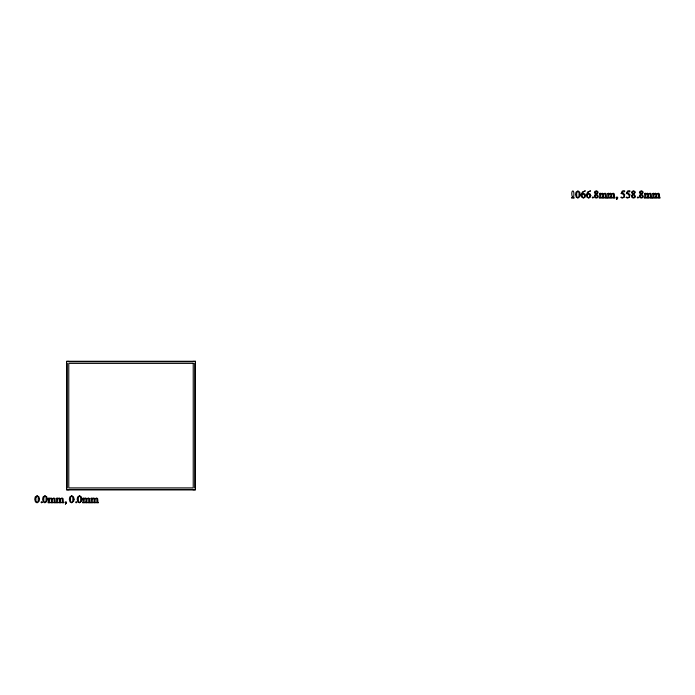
<?xml version="1.0" encoding="UTF-8"?>
<svg xmlns="http://www.w3.org/2000/svg" width="695" height="695" viewBox="0 0 695 695"><rect width="100%" height="100%" fill="white"/><g stroke="black" fill="none" stroke-linecap="round" stroke-linejoin="round"><path stroke-width="1.04" d="M66.65 361.774L67.172 361.261M195.347 361.774L194.826 361.261M66.65 363.381L67.172 363.381L67.172 487.89L66.65 487.89M195.347 363.381L194.826 363.381L194.826 487.89L195.347 487.89M66.65 489.436L67.172 489.949M195.347 489.436L194.826 489.949M193.219 361.261L193.219 361.774L68.779 361.774L68.779 361.261M193.219 489.949L193.219 489.436L68.779 489.436L68.779 489.949M35.931 497.403L35.931 501.243L37.156 502.546L38.19 501.721L38.303 497.359L37.122 495.978L35.931 497.403M43.776 497.403L43.776 501.243L45.01 502.546L46.035 501.721L46.148 497.359L44.966 495.978L43.776 497.403M70.508 497.403L70.516 501.243L71.741 502.546L72.767 501.721L72.879 497.359L71.698 495.978L70.508 497.403M78.353 497.403L78.361 501.243L79.586 502.546L80.611 501.721L80.724 497.359L79.543 495.978L78.353 497.403M576.702 192.628L576.711 196.477L577.936 197.771L578.961 196.954L579.074 192.593L577.893 191.212L576.702 192.628M51.465 501.512L51.326 502.363C48.902 502.972 54.853 502.972 52.438 502.372L52.29 499.123L53.419 498.497L54.158 498.914L54.123 502.407C51.795 502.928 57.572 502.928 55.261 502.424L54.948 498.619L53.845 497.95L52.194 498.836L51.091 497.95L49.458 498.767C50.309 497.021 46.687 498.828 48.537 498.741L48.433 502.468C46.244 502.911 51.977 502.893 49.632 502.442L49.501 499.114L50.031 498.671L51.361 499.001L51.465 501.512M59.596 501.512L59.466 502.363C57.042 502.972 62.993 502.972 60.578 502.372L60.43 499.123L61.551 498.497L62.298 498.914L62.263 502.407C59.935 502.928 65.704 502.928 63.401 502.424L63.08 498.619L61.985 497.95L60.335 498.836L59.223 497.95L57.598 498.767C58.441 497.021 54.818 498.828 56.677 498.741L56.573 502.468C54.384 502.911 60.109 502.893 57.772 502.442L57.633 499.114L58.171 498.671L59.492 499.001L59.596 501.512M86.041 501.512L85.902 502.363C83.487 502.972 89.429 502.972 87.014 502.372L86.875 499.123L87.996 498.497L88.734 498.914L88.699 502.407C86.371 502.928 92.148 502.928 89.837 502.424L89.525 498.619L88.421 497.95L86.771 498.836L85.667 497.95L84.034 498.767C84.886 497.021 81.263 498.828 83.113 498.741L83.009 502.468C80.82 502.911 86.554 502.893 84.217 502.442L84.078 499.114L84.608 498.671L85.937 499.001L86.041 501.512M94.173 501.512L94.042 502.363C91.618 502.972 97.569 502.972 95.154 502.372L95.007 499.123L96.127 498.497L96.874 498.914L96.84 502.407C94.511 502.928 100.288 502.928 97.978 502.424L97.656 498.619L96.562 497.95L94.911 498.836L93.799 497.95L92.174 498.767C93.026 497.021 89.403 498.828 91.254 498.741L91.149 502.468C88.96 502.911 94.685 502.893 92.348 502.442L92.218 499.114L92.748 498.671L94.077 499.001L94.173 501.512M602.695 196.746L602.565 197.597C600.141 198.205 606.092 198.197 603.668 197.597L603.529 194.357L604.65 193.731L605.388 194.148L605.354 197.641C603.025 198.162 608.803 198.153 606.5 197.658L606.179 193.853L605.076 193.184L603.434 194.07L602.322 193.184L600.689 193.992C601.54 192.254 597.917 194.061 599.768 193.966L599.663 197.701C597.474 198.136 603.208 198.127 600.871 197.675L600.732 194.348L601.262 193.896L602.591 194.226L602.695 196.746M610.827 196.746L610.697 197.597C608.273 198.205 614.224 198.197 611.808 197.597L611.661 194.357L612.79 193.731L613.529 194.148L613.494 197.641C611.166 198.162 616.943 198.153 614.632 197.658L614.311 193.853L613.216 193.184L611.565 194.07L610.462 193.184L608.829 193.992C609.68 192.272 606.049 194.061 607.908 193.966L607.804 197.701C605.614 198.136 611.339 198.127 609.002 197.675L608.872 194.348L609.402 193.896L610.731 194.226L610.827 196.746M647.731 196.746L647.601 197.597C645.177 198.205 651.128 198.197 648.713 197.597L648.565 194.357L649.686 193.731L650.424 194.148L650.398 197.641C648.07 198.162 653.839 198.153 651.536 197.658L651.215 193.853L650.12 193.184L648.47 194.07L647.358 193.184L645.733 193.992C646.576 192.272 642.953 194.061 644.804 193.966L644.699 197.701C642.51 198.136 648.244 198.127 645.907 197.675L645.768 194.348L646.298 193.896L647.627 194.226L647.731 196.746M655.872 196.746L655.732 197.597C653.309 198.205 659.26 198.197 656.845 197.597L656.697 194.357L657.826 193.731L658.565 194.148L658.53 197.641C656.202 198.162 661.979 198.153 659.668 197.658L659.355 193.853L658.252 193.184L656.601 194.07L655.498 193.184L653.865 193.992C654.716 192.272 651.085 194.061 652.944 193.966L652.84 197.701C650.65 198.136 656.384 198.127 654.038 197.675L653.908 194.348L654.438 193.896L655.767 194.226L655.872 196.746M39.485 499.219L39.172 501.138L37.096 502.832L35.445 501.912L34.75 499.262L35.21 496.995L37.148 495.7L38.972 496.934L39.485 499.219M47.329 499.219L47.017 501.138L44.94 502.832L43.29 501.912L42.595 499.262L43.064 496.995L44.993 495.7L46.817 496.934L47.329 499.219M74.061 499.219L73.748 501.138L71.681 502.832L70.021 501.912L69.326 499.262L69.795 496.995L71.724 495.7L73.548 496.934L74.061 499.219M81.906 499.219L81.593 501.138L79.525 502.832L77.866 501.912L77.171 499.262L77.64 496.995L79.569 495.7L81.393 496.934L81.906 499.219M580.255 194.452L579.943 196.372L577.875 198.058L576.216 197.145L575.521 194.496L575.99 192.228L577.919 190.934L579.743 192.167L580.255 194.452M582.141 194.418L582.341 196.963L583.461 197.762L584.347 197.25L584.408 194.826L583.192 193.948L582.141 194.418M587.371 194.418L587.57 196.963L588.691 197.762L589.577 197.25L589.638 194.826L588.422 193.948L587.371 194.418M595.285 195.417L595.45 197.38L597.257 197.467L597.24 195.747L595.928 194.696L595.285 195.417M632.485 195.417L632.641 197.38L634.448 197.467L634.431 195.747L633.119 194.696L632.485 195.417M640.33 195.417L640.486 197.38L642.293 197.467L642.276 195.747L640.964 194.696L640.33 195.417M621.148 193.54L622.798 193.992L624.206 195.894L623.771 197.172L622.737 197.684L621.252 197.033L620.8 197.415L622.121 198.075L624.153 197.319L624.77 194.478L621.921 192.758L622.355 191.863C625.439 192.784 625.83 189.579 622.286 191.047L621.165 193.488M626.377 193.54L628.028 193.992L629.435 195.894L629.001 197.172L627.967 197.684L626.482 197.033L626.03 197.415L627.35 198.075L629.383 197.319L630 194.478L627.151 192.758L627.585 191.863C630.669 192.784 631.06 189.579 627.516 191.047L626.395 193.488M572.428 197.041L572.237 197.641C569.127 198.153 576.563 198.101 573.531 197.693C575.278 187.337 569.926 190.248 572.428 197.041M597.413 192.367L596.432 193.888L595.129 192.22L596.206 191.203L597.413 192.367M634.605 192.367L633.623 193.888L632.32 192.22L633.397 191.203L634.605 192.367M642.449 192.367L641.468 193.888L640.164 192.22L641.242 191.203L642.449 192.367M66.164 502.885L65.391 504.222L66.572 502.624L66.312 501.92L65.252 501.859L65.287 502.667L66.164 502.885M617.395 198.118L616.63 199.456L617.803 197.858L617.551 197.154L616.482 197.093L616.517 197.901L617.395 198.118M585.555 195.642L584.955 197.328L583.392 198.075L581.758 197.232L581.02 194.991L582.445 191.898C589.247 189.726 582.062 191.195 582.271 193.922L583.635 193.471L584.999 194.035L585.555 195.642M590.785 195.642L590.185 197.328L588.622 198.075L586.988 197.232L586.25 194.991L587.675 191.898C594.477 189.726 587.292 191.195 587.501 193.922L588.865 193.471L590.229 194.035L590.785 195.642M594.703 195.252L594.295 196.398L594.885 197.615L596.319 198.075L597.796 197.571L598.352 196.338L596.736 194.096L598.152 192.393L597.665 191.368L596.362 190.916L594.911 191.386L594.347 192.532L595.65 194.478L594.703 195.252M631.903 195.252L631.486 196.398L632.076 197.615L633.51 198.075L634.995 197.571L635.543 196.338L633.927 194.096L635.343 192.393L634.865 191.368L633.553 190.916L632.103 191.386L631.538 192.532L632.841 194.478L631.903 195.252M639.747 195.252L639.331 196.398L639.921 197.615L641.355 198.075L642.84 197.571L643.388 196.338L641.772 194.096L643.188 192.393L642.71 191.368L641.398 190.916L639.947 191.386L639.383 192.532L640.686 194.478L639.747 195.252M42.169 502.268L41.596 502.85L41.014 502.268L41.596 501.694L42.169 502.268M76.745 502.268L76.172 502.85L75.59 502.268L76.172 501.694L76.745 502.268M593.4 197.502L592.826 198.084L592.244 197.502L592.826 196.928L593.4 197.502M638.444 197.502L637.862 198.084L637.28 197.502L637.862 196.928L638.444 197.502M195.347 361.261L66.65 361.261L66.65 489.949L195.347 489.949L195.347 361.261M193.219 363.381L68.779 363.381L68.779 487.89L193.219 487.89L193.219 363.381"/></g></svg>
